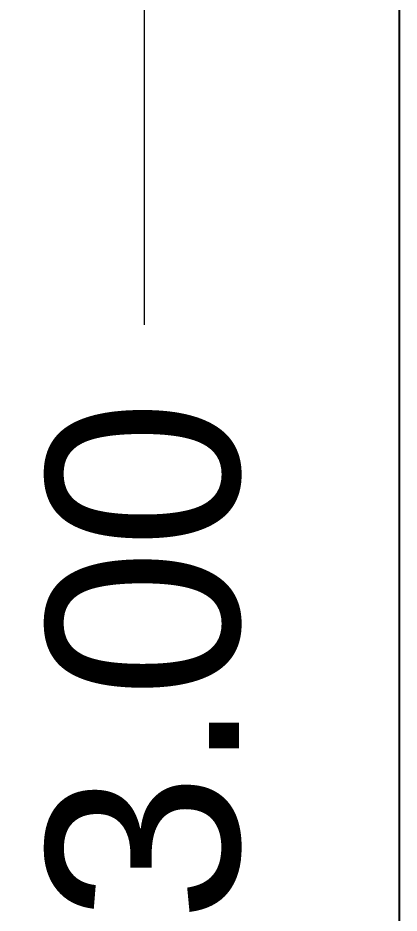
# Model space of a CAD drawing. Header units: metres. Extents: x -355 to 973, y -73 to 238.
# Drawn here: x -274.437 to -274.041, y 99.324 to 100.255 of the extents above; entities that cross this region are included whole.
import ezdxf

# ---------------------------------------------------------------- set-up
doc = ezdxf.new("R2010")
doc.units = ezdxf.units.M
doc.header["$LTSCALE"] = 3
doc.header["$MEASUREMENT"] = 0
doc.linetypes.add('ACAD_ISO02W100', pattern=[15, 12, -3])
doc.layers.add('4', color=4, linetype='ACAD_ISO02W100')
doc.styles.get("Standard").update_dxf_attribs({"font": 'arial.ttf'})
doc.dimstyles.new('ahmad', dxfattribs={"dimtxt": 0.2, "dimasz": 0.1375, "dimexe": 0, "dimexo": 0.0625, "dimgap": 0.09, "dimtad": 0, "dimzin": 0, "dimdsep": 46, "dimtxsty": 'Standard', "dimblk": 'OBLIQUE', "dimcen": 0.09, "dimclrd": 245, "dimclrt": 61, "dimadec": 0, "dimazin": 0, "dimtfac": 1, "dimtofl": 0, "dimtmove": 0, "dimatfit": 3, "dimldrblk": 'OBLIQUE', "dimfxl": 0, "dimfxlon": 1, "dimtolj": 1, "dimtzin": 0, "dimlwd": 13, "dimarcsym": 0})

# ---------------------------------------------------------------- blocks, each defined once
blk = doc.blocks.new('_Oblique')
at = {"color": 0, "linetype": 'ByBlock', "lineweight": -2}
blk.add_line((-0.5, -0.5), (0.5, 0.5), dxfattribs=at)
blk = doc.blocks.new('*D654')
at = {"color": 245, "lineweight": 13, "transparency": 16777216}
for p, q in [((-274.30584, 101.08613), (-274.30584, 99.93548)), ((-274.30584, 98.08613), (-274.30584, 99.23679))]:
    blk.add_line(p, q, dxfattribs=at)
at = {"layer": 'Defpoints', "color": 0, "transparency": 16777216}
for p in [(-274.0407, 101.08613), (-274.30584, 98.08613), (-274.0407, 98.08613)]:
    blk.add_point(p, dxfattribs=at)
at = {"color": 245, "lineweight": 13, "transparency": 16777216, "xscale": 0.1375, "yscale": 0.1375, "zscale": 0.1375}
for p, rotation in [((-274.30584, 101.08613), 90), ((-274.30584, 98.08613), 270)]:
    blk.add_blockref('_Oblique', p, dxfattribs=dict(at, rotation=rotation))
at = {"color": 61, "transparency": 16777216, "insert": (-274.30584, 99.58613), "char_height": 0.2, "attachment_point": 5, "rotation": 90}
blk.add_mtext('\\A1;3.00', dxfattribs=at)

msp = doc.modelspace()

# ---------------------------------------------------------------- linework, layer by layer
at = {"layer": '4', "color": 0}
msp.add_line((-274.0407, 101.08613), (-274.0407, 98.08613), dxfattribs=at)

# ---------------------------------------------------------------- dimensions: what is measured, and where the dimension line sits
dim = msp.add_linear_dim(base=(-274.30584, 98.08613), p1=(-274.0407, 101.08613), p2=(-274.0407, 98.08613), angle=90, dimstyle='ahmad')
dim.commit()
dim.dimension.update_dxf_attribs({"geometry": '*D654', "text_midpoint": (-274.30584, 99.58613)})

doc.saveas('drawing.dxf')
